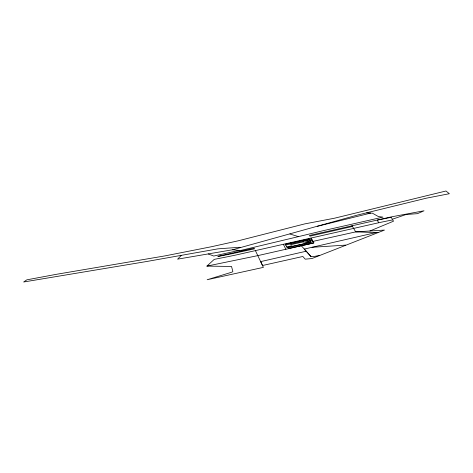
<?xml version="1.0" encoding="UTF-8"?>
<svg xmlns="http://www.w3.org/2000/svg" width="473" height="473" viewBox="0 0 473 473"><rect width="100%" height="100%" fill="white"/><g stroke="black" fill="none" stroke-linecap="round" stroke-linejoin="round"><path stroke-width="0.71" d="M181.159 255.556L177.594 259.151L232.692 249.744L357.771 214.973L426.291 198.193L449.35 193.723L445.98 191.003L334.506 218.207L304.63 223.918L238.244 240.804L211.147 246.794L165.012 255.887L56.665 274.269L26.843 279.833L23.65 281.997L146.577 261.522L217.929 248.851L239.409 247.29L240.308 247.586M255.497 250.814L263.39 267.369L207.18 279.732L232.024 272.123L232.876 271.537L231.534 266.453L206.908 266.11L214.228 259.37L224.066 257.442A198.666 30.047 -12.1 0 0 236.009 255L379.387 222.582L392.726 219.862L393.501 221.204L369.921 230.99M319.494 255.426L314.752 256.366L310.938 256.526L306.214 251.222L260.7 261.604L262.527 265.507L302.832 256.484L305.221 259.157L311.849 258.565L384.502 230.073L355.714 231.882L312.943 241.396L311.009 238.12L313.841 242.921L257.897 255.609L206.908 266.11M232.692 249.744L240.349 250.524L323.455 230.629L382.964 217.119L378.418 216.581L372.434 213.193L370.637 213.087L317.188 226.348M352.468 226.449L309.868 236.187L309.443 235.471L391.005 216.936L424.045 210.787L417.423 213.666L406.147 214.488L392.365 219.236L391.242 217.314L377.212 220.146L378.731 222.73M239.125 250.4L213.766 256.035L208.274 253.966M311.606 239.137L303.199 241.005L303.897 242.188L312.304 240.319M285.651 245.008L303.252 241.094M309.472 239.71L304.287 240.863L303.861 240.142M303.672 241.804L291.061 244.606L290.641 243.897M286.768 246.9L291.953 245.747L292.379 246.468M310.59 241.602L305.404 242.755L305.83 243.477M313.144 241.738L287.921 247.349L288.619 248.532L313.841 242.921L312.943 241.396M312.038 247.29L345.704 245.115M366.711 212.862L370.637 213.087M289.914 233.993L298.605 236.671M301.331 245.759L306.214 251.222M310.938 256.526L304.293 249.07L376.159 232.533L378.016 232.592L355.714 231.882L351.936 225.562M307.403 240.071L308.1 241.254M308.94 242.673L309.638 243.855M304.736 243.607L305.434 244.789M300.532 244.541L301.23 245.724M296.329 245.475L297.026 246.658M290.41 243.134L290.836 243.855M292.125 246.409L292.822 247.592M283.428 244.429L285.887 249.259M218.242 256.26L217.864 256.526L222.653 255.586A186.261 28.173 -12.1 0 0 235.997 252.872L254.509 248.845L254.155 248.136L218.242 256.26M309.046 238.989L285.225 244.287L287.194 247.621L311.015 242.324L309.046 238.989"/></g></svg>
